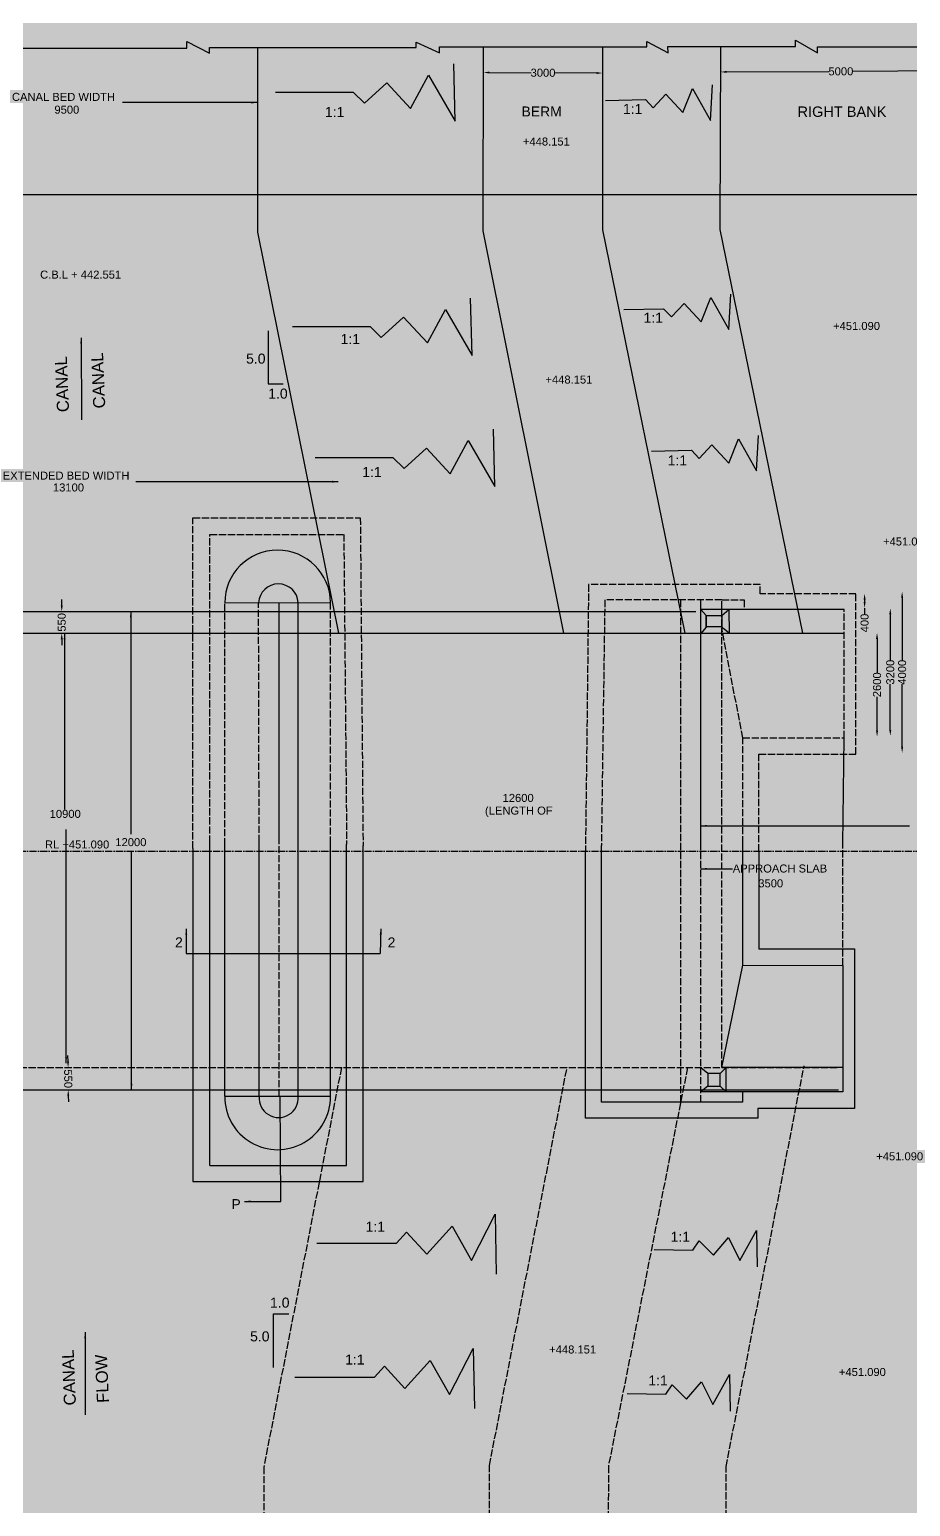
# Model space of a CAD drawing. Header units: millimetres. Extents: x 5124 to 107255, y 2311 to 94108.
# Drawn here: x 48868 to 70886, y 33227 to 70136 of the extents above; entities that cross this region are included whole.
import ezdxf

# ---------------------------------------------------------------- set-up
doc = ezdxf.new("R2010")
doc.units = ezdxf.units.MM
doc.header["$MEASUREMENT"] = 0
doc.linetypes.add('ACAD_ISO02W100', pattern=[15, 12, -3])
doc.linetypes.add('ACAD_ISO10W100', pattern=[18, 12, -3, 0, -3])
for name, color, linetype in [('DIMENSION', 7, 'Continuous'), ('DRAWING', 7, 'Continuous'), ('TEXT', 7, 'Continuous')]:
    doc.layers.add(name, color=color, linetype=linetype)
doc.styles.get("Standard").update_dxf_attribs({"font": 'arial.ttf'})
doc.dimstyles.get("Standard").update_dxf_attribs({"dimtxt": 200, "dimasz": 150, "dimexe": 0.18, "dimexo": 0.0625, "dimgap": 0.09, "dimtad": 0, "dimdec": 0, "dimzin": 0, "dimdsep": 46, "dimtxsty": 'Standard', "dimcen": 0.09, "dimse1": 1, "dimse2": 1, "dimadec": 0, "dimazin": 0, "dimtfac": 1, "dimtdec": 0, "dimtofl": 0, "dimtmove": 0, "dimatfit": 3, "dimfxl": 1, "dimtolj": 1, "dimtzin": 0, "dimarcsym": 0})

# ---------------------------------------------------------------- blocks, each defined once
blk = doc.blocks.new('*D40')
at = {"layer": 'Defpoints', "color": 0, "transparency": 16777216}
for p in [(63189, 69049), (60214, 68984), (63189, 68970)]:
    blk.add_point(p, dxfattribs=at)
at = {"layer": 'DIMENSION', "color": 0, "lineweight": -2, "transparency": 16777216}
for p, q in [((60364, 69061), (61403, 69057)), ((63039, 69049), (62000, 69054))]:
    blk.add_line(p, q, dxfattribs=at)
at = {"layer": 'DIMENSION', "color": 0, "transparency": 16777216}
for points in [[(60364, 69086), (60364, 69036), (60214, 69062)], [(63039, 69074), (63039, 69024), (63189, 69049)]]:
    blk.add_solid(points, dxfattribs=at)
at = {"layer": 'DIMENSION', "color": 0, "transparency": 16777216, "insert": (61702, 69055), "char_height": 200, "attachment_point": 5, "rotation": 359.7445}
blk.add_mtext('\\A1;3000', dxfattribs=at)
blk = doc.blocks.new('*D41')
at = {"layer": 'Defpoints', "color": 0, "transparency": 16777216}
for p in [(66142, 69142), (72152, 69168), (72152, 69103)]:
    blk.add_point(p, dxfattribs=at)
at = {"layer": 'DIMENSION', "color": 0, "lineweight": -2, "transparency": 16777216}
for p, q in [((66292, 69077), (68849, 69088)), ((72002, 69102), (69445, 69091))]:
    blk.add_line(p, q, dxfattribs=at)
at = {"layer": 'DIMENSION', "color": 0, "transparency": 16777216}
for points in [[(66292, 69102), (66292, 69052), (66142, 69076)], [(72002, 69127), (72002, 69077), (72152, 69103)]]:
    blk.add_solid(points, dxfattribs=at)
at = {"layer": 'DIMENSION', "color": 0, "transparency": 16777216, "insert": (69147, 69090), "char_height": 200, "attachment_point": 5, "rotation": 0.2524}
blk.add_mtext('\\A1;5000', dxfattribs=at)
blk = doc.blocks.new('*D59')
at = {"layer": 'Defpoints', "color": 0, "transparency": 16777216}
for p in [(49673, 55592), (49750, 55592), (49750, 55050)]:
    blk.add_point(p, dxfattribs=at)
at = {"layer": 'DIMENSION', "color": 0, "lineweight": -2, "transparency": 16777216}
for p, q in [((49673, 55742), (49673, 55892)), ((49673, 54900), (49673, 54750))]:
    blk.add_line(p, q, dxfattribs=at)
at = {"layer": 'DIMENSION', "color": 0, "transparency": 16777216}
for points in [[(49648, 55742), (49698, 55742), (49673, 55592)], [(49648, 54900), (49698, 54900), (49673, 55050)]]:
    blk.add_solid(points, dxfattribs=at)
at = {"layer": 'DIMENSION', "color": 0, "transparency": 16777216, "insert": (49673, 55321), "char_height": 200, "attachment_point": 5, "rotation": 90}
blk.add_mtext('\\A1;550', dxfattribs=at)
blk = doc.blocks.new('*D60')
at = {"layer": 'Defpoints', "color": 0, "transparency": 16777216}
for p in [(69650, 56039), (69650, 55679), (69740, 55679)]:
    blk.add_point(p, dxfattribs=at)
at = {"layer": 'DIMENSION', "color": 0, "lineweight": -2, "transparency": 16777216}
for p, q in [((69740, 55889), (69740, 55829)), ((69740, 55679), (69740, 55529))]:
    blk.add_line(p, q, dxfattribs=at)
at = {"layer": 'DIMENSION', "color": 0, "transparency": 16777216}
for points in [[(69715, 55889), (69765, 55889), (69740, 56039)], [(69715, 55829), (69765, 55829), (69740, 55679)]]:
    blk.add_solid(points, dxfattribs=at)
at = {"layer": 'DIMENSION', "color": 0, "transparency": 16777216, "insert": (69740, 55304), "char_height": 200, "attachment_point": 5, "rotation": 90}
blk.add_mtext('\\A1;400', dxfattribs=at)
blk = doc.blocks.new('*D61')
at = {"layer": 'Defpoints', "color": 0, "transparency": 16777216}
for p in [(69921, 55058), (70051, 55058), (69921, 52464)]:
    blk.add_point(p, dxfattribs=at)
at = {"layer": 'DIMENSION', "color": 0, "lineweight": -2, "transparency": 16777216}
for p, q in [((70051, 54908), (70051, 54061)), ((70051, 52614), (70051, 53461))]:
    blk.add_line(p, q, dxfattribs=at)
at = {"layer": 'DIMENSION', "color": 0, "transparency": 16777216}
for points in [[(70026, 54908), (70076, 54908), (70051, 55058)], [(70026, 52614), (70076, 52614), (70051, 52464)]]:
    blk.add_solid(points, dxfattribs=at)
at = {"layer": 'DIMENSION', "color": 0, "transparency": 16777216, "insert": (70051, 53761), "char_height": 200, "attachment_point": 5, "rotation": 90}
blk.add_mtext('\\A1;2600', dxfattribs=at)
blk = doc.blocks.new('*D62')
at = {"layer": 'Defpoints', "color": 0, "transparency": 16777216}
for p in [(70332, 55669), (70382, 55669), (70332, 52484)]:
    blk.add_point(p, dxfattribs=at)
at = {"layer": 'DIMENSION', "color": 0, "lineweight": -2, "transparency": 16777216}
for p, q in [((70382, 55519), (70382, 54375)), ((70382, 52634), (70382, 53778))]:
    blk.add_line(p, q, dxfattribs=at)
at = {"layer": 'DIMENSION', "color": 0, "transparency": 16777216}
for points in [[(70357, 55519), (70407, 55519), (70382, 55669)], [(70357, 52634), (70407, 52634), (70382, 52484)]]:
    blk.add_solid(points, dxfattribs=at)
at = {"layer": 'DIMENSION', "color": 0, "transparency": 16777216, "insert": (70382, 54076), "char_height": 200, "attachment_point": 5, "rotation": 90}
blk.add_mtext('\\A1;3200', dxfattribs=at)
blk = doc.blocks.new('*D63')
at = {"layer": 'Defpoints', "color": 0, "transparency": 16777216}
for p in [(70678, 56087), (70714, 56087), (70714, 52062)]:
    blk.add_point(p, dxfattribs=at)
at = {"layer": 'DIMENSION', "color": 0, "lineweight": -2, "transparency": 16777216}
for p, q in [((70678, 55937), (70678, 54377)), ((70678, 52212), (70678, 53772))]:
    blk.add_line(p, q, dxfattribs=at)
at = {"layer": 'DIMENSION', "color": 0, "transparency": 16777216}
for points in [[(70653, 55937), (70703, 55937), (70678, 56087)], [(70653, 52212), (70703, 52212), (70678, 52062)]]:
    blk.add_solid(points, dxfattribs=at)
at = {"layer": 'DIMENSION', "color": 0, "transparency": 16777216, "insert": (70678, 54074), "char_height": 200, "attachment_point": 5, "rotation": 90}
blk.add_mtext('\\A1;4000', dxfattribs=at)
blk = doc.blocks.new('*D124')
at = {"layer": 'Defpoints', "color": 0, "transparency": 16777216}
for p in [(49795, 44193), (49800, 43639), (49835, 43639)]:
    blk.add_point(p, dxfattribs=at)
at = {"layer": 'TEXT', "color": 0, "lineweight": -2, "transparency": 16777216}
for p, q in [((49830, 44344), (49828, 44494)), ((49836, 43489), (49838, 43339))]:
    blk.add_line(p, q, dxfattribs=at)
at = {"layer": 'TEXT', "color": 0, "transparency": 16777216}
for points in [[(49855, 44344), (49805, 44343), (49831, 44194)], [(49861, 43489), (49811, 43489), (49835, 43639)]]:
    blk.add_solid(points, dxfattribs=at)
at = {"layer": 'TEXT', "color": 0, "transparency": 16777216, "insert": (49833, 43916), "char_height": 200, "attachment_point": 5, "rotation": 270.4574}
blk.add_mtext('\\A1;550', dxfattribs=at)

msp = doc.modelspace()

# ---------------------------------------------------------------- hatches: boundary and pattern name
at = {"layer": 'DRAWING'}
h = msp.add_hatch(dxfattribs=at)
h.set_pattern_fill('AR-CONC', color=256, scale=25)
h.set_pattern_definition([(50, (0, 0), (179.31505, -15.68803), [18.75, -206.25]), (355, (0, 0), (-34.68783, 188.04803), [15, -165]), (100.45144, (14.94, -1.3), (144.62721, 172.36), [15.93505, -175.28553]), (46.1842, (0, 50), (266.81033, -41.37982), [28.125, -309.375]), (96.63564, (22.23, 46.55), (233.6655, 243.52965), [23.9026, -262.92844]), (351.18416, (0, 50), (233.6655, 243.52965), [22.5, -247.5]), (21, (25, 37.5), (149.22676, -100.65472), [18.75, -206.25]), (326, (25, 37.5), (60.82883, 181.2875), [15, -165]), (71.45144, (37.44, 29.11), (210.0556, 80.63279), [15.93505, -175.28553]), (37.5, (0, 0), (3.039964, 83.223463), [0, -163, 0, -167.5, 0, -165.625]), (7.5, (0, 0), (65.767384, 98.60293), [0, -95.5, 0, -159.25, 0, -63.125]), (327.5, (-55.75, 0), (133.45561, -5.638718), [0, -62.5, 0, -195, 0, -258.75]), (317.5, (-80.75, 0), (145.79654, 25.02625), [0, -81.25, 0, -129.5, 0, -183.75])])
h.paths.add_polyline_path([(107011.7, 94107.7), (5124.3, 93837.3), (5367.1, 2311.4), (107254.5, 2581.7)])
h.paths.add_polyline_path([(21019.7, 22610), (21019.7, 20785.6), (21759, 20785.6), (21754.4, 20385.8), (22844.3, 17308.5), (21218.5, 17308.5), (21150.4, 17475.9), (21045.7, 17188.3), (20982.9, 17334.7), (19394.6, 17334.7), (20192.7, 20385.8), (20192.7, 21541.3), (14148.7, 21541.3), (14148.7, 21735.7), (14148.7, 22876.4), (19701.7, 22876.4), (19701.7, 24439.3), (20009.6, 24648), (20603.6, 24648), (20906, 24450.3), (20894.6, 22876.4), (20916.1, 21735.7), (20916.1, 20785.6), (21019.7, 20785.6), (21019.7, 24380.7), (21605.5, 24380.7), (21605.5, 24303.4), (26837.7, 24303.4), (26837.7, 22610)], flags=16)
h.paths.add_polyline_path([(21150.4, 17339.9), (21218.5, 17172.6), (22892.5, 17172.6), (23870.9, 14409.9), (24480.7, 14409.9), (24480.7, 13462), (18091.7, 13462), (18091.7, 14409.9), (18629.7, 14409.9), (19359.1, 17198.7), (20982.9, 17198.7), (21045.7, 17052.3)], flags=16)
h.paths.add_polyline_path([(75557.4, 27218.3), (75557.4, 35101.3), (86582.6, 35101.3), (86582.6, 27218.3)], flags=16)
h.paths.add_polyline_path([(42496.5, 74827.2), (42496.5, 75414.7), (42899.6, 75414.7), (42899.6, 76021.1), (43288.5, 76021.1), (43304.2, 76172.2), (43063.8, 76136), (37404.1, 81735.8), (35466.9, 81732.8), (36670.5, 79205.6), (37067.4, 79205.6), (37067.4, 78578.9), (32761.7, 78578.9), (30377.2, 78586.1), (30377.2, 79205.6), (30647.4, 79205.6), (30647.4, 84591.2), (24549.7, 84591.2), (24505.5, 84513.4), (24442.1, 84591.2), (23327.3, 84591.2), (23283.1, 84513.4), (23219.7, 84591.2), (30647.4, 84591.2), (30647.4, 84675.1), (30647.4, 85571.6), (33531.9, 85571.6), (33531.9, 85774.9), (33701.5, 85876.6), (34000, 85869.8), (34149.2, 85774.9), (34150.6, 85660.3), (34468.3, 85660.3), (34468.3, 85609.8), (36237.7, 85609.8), (36237.7, 85650.1), (36422.7, 85650.1), (36422.7, 85609.8), (38240.7, 85609.8), (38240.7, 85650.1), (38425.7, 85650.1), (38425.7, 85609.8), (40211.1, 85609.8), (40211.1, 85650.1), (40396.1, 85650.1), (40396.1, 85609.8), (42214.8, 85609.8), (42214.8, 85650.1), (42399.8, 85650.1), (42399.8, 85609.8), (44242.9, 85609.8), (44242.9, 85636.7), (44852.9, 85636.7), (44852.9, 85609.8), (46606.5, 85609.8), (46606.5, 85650.1), (46791.5, 85650.1), (46791.5, 85609.8), (48612.2, 85609.8), (48612.2, 85650.1), (48797.2, 85650.1), (48797.2, 85609.8), (50612.5, 85609.8), (50612.5, 85650.1), (50797.5, 85650.1), (50797.5, 85609.8), (52623.1, 85609.8), (52623.1, 85650.1), (52808.1, 85650.1), (52808.1, 85609.8), (54668, 85609.8), (54668, 85636.7), (55278, 85636.7), (55278, 85609.8), (57059.2, 85609.8), (57059.2, 85650.1), (57244.2, 85650.1), (57244.2, 85609.8), (59064.4, 85609.8), (59064.4, 85650.1), (59249.4, 85650.1), (59249.4, 85609.8), (61066.1, 85609.8), (61066.1, 85650.1), (61251.1, 85650.1), (61251.1, 85609.8), (63074.8, 85609.8), (63074.8, 85650.1), (63259.8, 85650.1), (63259.8, 85609.8), (65106.9, 85609.8), (65106.9, 85636.7), (65434.4, 85636.7), (65434.4, 85678.8), (65598.7, 85840.4), (65872.9, 85840.4), (66045.2, 85735), (66045.2, 85597.8), (68949.3, 85597.8), (68949.3, 84675.1), (68949.3, 79205.6), (69219.5, 79205.6), (69219.5, 78586.1), (66834.9, 78586.1), (66834.9, 78578.9), (62529.2, 78578.9), (62529.2, 79205.6), (62926.2, 79205.6), (64153.3, 81782.2), (62122.6, 81782.2), (56545, 76172.2), (56280.2, 76172.2), (56297.1, 76021.1), (56704, 76021.1), (56704, 75414.7), (57102.4, 75414.7), (57102.4, 74827.2), (52923.6, 74827.2), (52923.6, 75414.7), (53326.8, 75414.7), (53326.8, 76021.1), (53715.6, 76021.1), (53731.4, 76172.2), (45853.1, 76172.2), (45869.9, 76021.1), (46276.8, 76021.1), (46276.8, 75414.7), (46675.3, 75414.7), (46675.3, 74827.2)], flags=16)
h.paths.add_polyline_path([(44058.8, 76172.2), (44058.8, 77140.8), (40318.6, 80857.7), (44058.8, 80857.7), (44058.8, 83423.8), (44058.8, 83695.6), (34665, 83695.6), (34665, 83532.2), (34505, 83695.6), (33656.8, 83695.6), (33663.4, 83416.7), (33663.4, 82517.9), (31506, 84675.1), (34162.2, 84675.1), (44531.9, 84675.1), (44531.9, 84894), (54961.8, 84894), (54961.8, 84675.1), (65434.4, 84675.1), (68039.4, 84675.1), (65933.3, 82562.7), (65933.3, 83416.7), (65939.9, 83695.6), (65066.6, 83695.6), (64931.6, 83560.5), (64931.6, 83695.6), (57003.7, 83695.6), (55472.8, 83695.6), (55472.8, 83423.8), (55472.8, 80857.7), (59222.6, 80857.7), (56436.1, 78042.2), (55472.8, 77105.7), (55472.8, 76172.2), (54486, 76172.2), (54486, 80857.7), (45045.6, 80857.7), (45045.6, 76160.2), (45033.5, 76172.2)], flags=0)
h.paths.add_polyline_path([(93301.3, 19083.7), (105211.6, 19083.7), (105211.6, 14774.7), (93301.3, 14774.7)], flags=16)
h.paths.add_polyline_path([(97522.9, 17093.5), (97522.9, 17936.2), (103814.9, 17945.8), (103818, 17099.1)], flags=0)
h.paths.add_polyline_path([(94970.6, 34879.1), (104993.1, 34879.1), (104993.1, 20544.9), (94970.6, 20544.9)], flags=16)
h.paths.add_polyline_path([(96480.2, 33227.4), (101795.3, 33232.7), (101818.2, 21277.4), (96514.4, 21270.8)], flags=0)
h.paths.add_polyline_path([(95100.1, 13606.6), (105980.9, 13606.6), (105980.9, 6723.5), (95100.1, 6723.5)], flags=16)
h.paths.add_polyline_path([(103876.6, 8707.7), (103877.3, 8307.4), (97633.3, 8295.6), (97633.3, 8695.6)], flags=0)
h.paths.add_polyline_path([(77347.7, 71608.9), (77347.7, 79604.4), (87808.8, 79604.4), (87808.8, 71608.9)], flags=16)
h.paths.add_polyline_path([(77790.4, 76359.8), (80914.6, 77018.3), (80922.1, 77098.2), (77807.6, 76648.2), (80940.4, 77293.8), (82136.6, 77273.7), (86414.8, 77891.8), (83814.6, 77245.4), (86375.3, 77621.8), (83816.2, 77008.8), (82240.8, 77014)], flags=0)
h.paths.add_polyline_path([(85267, 83446.9), (85267, 87345), (84711.8, 87345), (84647.3, 87223.7), (84570.4, 87345), (85267, 87345), (85267, 83446.9), (86156.7, 83446.9), (86247.7, 83174.2), (86369, 83608.4), (86500.4, 83386.3), (87319.3, 83386.3), (87319.3, 87365.2), (88296.7, 87365.2), (88232.2, 87243.9), (88155.3, 87365.2), (87319.3, 87365.2), (87319.3, 83386.3), (86500.4, 83386.3), (86369, 83608.4), (86247.7, 83174.2), (86156.7, 83446.9)], flags=16)
h.paths.add_polyline_path([(20899.3, 22625.6), (14148.7, 22625.6), (14148.7, 21735.7), (20192.7, 21735.7), (20916.1, 21735.7)], flags=0)
h = msp.add_hatch(dxfattribs=at)
h.set_pattern_fill('AR-CONC', color=256, scale=25, style=0)
h.set_pattern_definition([(50, (10388.21, 0), (179.31505, -15.68803), [18.75, -206.25]), (355, (10388.21, 0), (-34.68783, 188.04803), [15, -165]), (100.4514, (10403.15, -1.3), (144.62735, 172.3599), [15.93505, -175.28553]), (46.1842, (10388.2, 50), (266.81026, -41.37975), [28.125, -309.375]), (96.6356, (10410.44, 46.55), (233.6657, 243.5295), [23.9026, -262.9282]), (351.1842, (10388.2, 50), (233.6655, 243.5297), [22.5, -247.5]), (21, (10413.21, 37.5), (149.22676, -100.65472), [18.75, -206.25]), (326, (10413.21, 37.5), (60.82883, 181.2875), [15, -165]), (71.4514, (10425.65, 29.11), (210.05566, 80.63262), [15.93505, -175.28553]), (37.5, (10388.21, 0), (3.039964, 83.223463), [0, -163, 0, -167.5, 0, -165.625]), (7.5, (10388.21, 0), (65.76738, 98.60293), [0, -95.5, 0, -159.25, 0, -63.125]), (327.5, (10332.46, 0), (133.45561, -5.63872), [0, -62.5, 0, -195, 0, -258.75]), (317.5, (10307.46, 0), (145.79654, 25.02625), [0, -81.25, 0, -129.5, 0, -183.75])])
h.paths.add_polyline_path([(56389.4, 49601.5), (55584.2, 49601.5), (55584.2, 44193.3), (56389.4, 44193.3)])
h.paths.add_polyline_path([(55584.2, 49601.5), (55104, 49601.5), (55104, 44193.3), (55584.2, 44193.3)])
h.paths.add_polyline_path([(55104, 49601.5), (54607.2, 49601.5), (54607.2, 44193.3), (55104, 44193.3)])
h.paths.add_polyline_path([(54607.2, 49601.5), (53746.7, 49601.5), (53746.7, 44193.3), (54607.2, 44193.3)])
h.paths.add_polyline_path([(54607.2, 44193.3), (53746.7, 44193.3), (53746.7, 43638.7), (54607.2, 43638.7)])
h.paths.add_polyline_path([(54607.2, 43476.3), (53746.7, 43476.3, 1.0089978), (56389.4, 43476.3), (55584.2, 43476.3, -1.0859172)])
h.paths.add_polyline_path([(55104, 44193.3), (54607.2, 44193.3), (54607.2, 43638.7), (55104, 43638.7)])
h.paths.add_polyline_path([(55584.2, 44193.3), (55104, 44193.3), (55104, 43638.7), (55584.2, 43638.7)])
h.paths.add_polyline_path([(55584.2, 43476.3), (54607.2, 43476.3, 1.0859172)], flags=17)
h.paths.add_polyline_path([(56389.4, 44193.3), (55584.2, 44193.3), (55584.2, 43638.7), (56389.4, 43638.7)])
h = msp.add_hatch(dxfattribs=at)
h.set_pattern_fill('AR-CONC', color=256, scale=25, style=0)
h.set_pattern_definition([(50, (0, 0), (179.31505, -15.68803), [18.75, -206.25]), (355, (0, 0), (-34.68783, 188.04803), [15, -165]), (100.4514, (14.94, -1.3), (144.62735, 172.3599), [15.93505, -175.28553]), (46.1842, (0, 50), (266.81026, -41.37975), [28.125, -309.375]), (96.6356, (22.23, 46.55), (233.6657, 243.5295), [23.9026, -262.92825]), (351.1842, (0, 50), (233.6655, 243.52965), [22.5, -247.5]), (21, (25, 37.5), (149.22676, -100.65472), [18.75, -206.25]), (326, (25, 37.5), (60.82883, 181.2875), [15, -165]), (71.4514, (37.44, 29.11), (210.05566, 80.63262), [15.93505, -175.28553]), (37.5, (0, 0), (3.039964, 83.223463), [0, -163, 0, -167.5, 0, -165.625]), (7.5, (0, 0), (65.76738, 98.60293), [0, -95.5, 0, -159.25, 0, -63.125]), (327.5, (-55.75, 0), (133.45561, -5.63872), [0, -62.5, 0, -195, 0, -258.75]), (317.5, (-80.75, 0), (145.79654, 25.02625), [0, -81.25, 0, -129.5, 0, -183.75])])
h.paths.add_polyline_path([(69198.8, 46747.3), (66692.9, 46755.8), (66174.8, 44193.3), (69198.8, 44193.3)])
h.paths.add_polyline_path([(65144.6, 49601.5), (63160.2, 49601.5), (63160.2, 44193.3), (65144.6, 44193.3)])
h.paths.add_polyline_path([(65144.6, 43638.7), (63160.2, 43638.7), (63160.2, 43327.3), (65141.6, 43327.3), (65144.6, 43342.7)])
h.paths.add_polyline_path([(65144.6, 44193.3), (63160.2, 44193.3), (63160.2, 43638.7), (65144.6, 43638.7)])
h.paths.add_polyline_path([(65645.3, 43638.7), (65203.4, 43638.7), (65144.6, 43342.7), (65144.6, 43327.3), (65645.3, 43327.3)])
h.paths.add_polyline_path([(65825, 44050.1), (66128.7, 44050.1), (66277.3, 44193.3), (66174.8, 44193.3), (66174.8, 49601.5), (65144.6, 49601.5), (65144.6, 43638.7), (65706.8, 43638.7), (65825, 43729)])
h.paths.add_polyline_path([(68218.2, 44193.3), (66277.3, 44193.3), (66281.3, 43638.7), (68110.2, 43638.7)])
h.paths.add_polyline_path([(69198.8, 44193.3), (68218.2, 44193.3), (68100.6, 43588.9), (69198.8, 43588.9)])
h.paths.add_polyline_path([(66174.8, 49601.5), (65645.3, 49601.5), (65645.3, 44193.3), (66174.8, 44193.3)], flags=17)

# ---------------------------------------------------------------- linework, layer by layer
for points in [[(47688, 69671.9), (52800.5, 69671.9), (52800.5, 69837.5), (53368.4, 69543), (53368.4, 69686.7), (58535.7, 69686.7), (58535.7, 69823.3), (59110.8, 69550.4), (59110.8, 69701.2), (64293.8, 69701.2), (64293.8, 69837.7), (64833.1, 69557.6), (64818.7, 69715.6), (68008.7, 69715.6), (68008.7, 69866.1), (68562.3, 69550.2), (68562.3, 69701), (72894.1, 69701)], [(54564.2, 69686.7), (54564.2, 65072.3), (56592.1, 55049.9)], [(62219.7, 55049.9), (60203.7, 65102.6), (60215.7, 69701.2)], [(63188.8, 69701.2), (63188.8, 65133), (65245, 55049.9)], [(68194.1, 55049.9), (66131.3, 65139.3), (66143.4, 69715.6)], [(55017.6, 68572.1), (56959.4, 68572.1), (57238.6, 68293.3), (57796.9, 68802.4), (58391.6, 68159.9), (58840.6, 68996.4), (59508.1, 67844.7), (59471.7, 69275.2)], [(63267.7, 68362.8), (64263.4, 68387), (64457.6, 68180.8), (64773.3, 68520.4), (65198.3, 68059.5), (65441.1, 68666), (65890.4, 67865.5), (65939, 68750.9)], [(24831.8, 66009), (73041.7, 66009)], [(63721.4, 63135.7), (64717.1, 63159.9), (64911.4, 62953.7), (65227.1, 63293.3), (65652, 62832.4), (65894.9, 63438.9), (66344.1, 62638.4), (66392.7, 63523.8)], [(55438.4, 62717), (57380.3, 62717), (57659.4, 62438.2), (58217.7, 62947.3), (58812.4, 62304.8), (59261.5, 63141.3), (59929, 61989.6), (59892.6, 63420.1)], [(56009.6, 59444.1), (57951.4, 59444.1), (58230.6, 59165.3), (58788.8, 59674.5), (59383.5, 59032), (59832.6, 59868.4), (60500.1, 58716.8), (60463.7, 60147.3)], [(64417.1, 59600.6), (65412.8, 59624.8), (65607.1, 59418.6), (65922.8, 59758.2), (66347.7, 59297.4), (66590.6, 59903.8), (67039.8, 59103.3), (67088.4, 59988.7)], [(53746.7, 55810.2), (56390.3, 55815.1)], [(55584.2, 49849.5), (55584.2, 55813.6)], [(65645.3, 49726.9), (65645.3, 55880.2)], [(34298.5, 55592.2), (65521.5, 55592.2)], [(69226.7, 55643.3), (65645.3, 55643.3)], [(65645.3, 55643.3), (65780.9, 55488.7), (65780.9, 55201.7), (65645.3, 55040.7)], [(66167.5, 55488.7), (66345.2, 55643.3), (66351.7, 55049.9), (66154.4, 55205.7)], [(30720.1, 55049.9), (69226.7, 55049.9)], [(69198.8, 49770.5), (69226.7, 52433)], [(54607.2, 43476.3), (54607.2, 49832.9)], [(55584.2, 43476.3), (55584.2, 49849.5)], [(52953.3, 49670.8), (52953.3, 41345.8), (57204.3, 41345.8), (57204.3, 49744.1)], [(53375.1, 41745.3), (53375.1, 49818.3)], [(53375.1, 41745.3), (56794.4, 41745.3), (56794.4, 49778.3)], [(53746.7, 43476.3), (56389.4, 43476.3), (56389.4, 49791.6)], [(53746.7, 43476.3), (53746.7, 49750.2)], [(67096.5, 49601.5), (67096.5, 47165.5), (69487.1, 47165.5), (69487.1, 43172.3), (67075.3, 43172.3), (67075.3, 42930.9), (62762.2, 42930.9), (62762.2, 49599.3)], [(66689, 43588.9), (66689, 43327.3), (63160.2, 43327.3), (63160.2, 49742.7)], [(66692.9, 46755.8), (66692.9, 49799.1)], [(69198.8, 46747.3), (69198.8, 44193.3), (66174.8, 44193.3), (66692.9, 46755.8), (69198.8, 46747.3)], [(65825, 44050.1), (65645.3, 44189.6)], [(69198.8, 44193.3), (69198.8, 43588.9), (65672, 43588.9)], [(66128.7, 43729), (66281.7, 43588.9), (66277.3, 44193.3), (66128.7, 44050.1)], [(34298.5, 43638.7), (69089.2, 43638.7)], [(65825, 43729), (65645.3, 43591.7)], [(56050.7, 39808.5), (58041.3, 39808.5), (58287.7, 40084.1), (58800.1, 39532.9), (59430.8, 40231.8), (59913.6, 39375.4), (60504.9, 40527.1), (60534.5, 39030.9)], [(64480.6, 39651.9), (65443, 39635.6), (65606.2, 39863.7), (65965, 39505.3), (66340.2, 39945.2), (66617.5, 39374.9), (67041.6, 40124.4), (67057.9, 39212)], [(55502.4, 36453.8), (57493, 36453.8), (57739.3, 36729.4), (58251.8, 36178.2), (58882.5, 36877.1), (59365.3, 36020.7), (59956.6, 37172.4), (59986.2, 35676.2)], [(63806.3, 36050.9), (64768.7, 36034.6), (64931.8, 36262.7), (65290.7, 35904.2), (65665.9, 36344.1), (65943.2, 35773.9), (66367.3, 36523.4), (66383.6, 35610.9)]]:
    msp.add_lwpolyline(points, dxfattribs=at)
at = {"layer": 'DRAWING', "linetype": 'ACAD_ISO02W100', "ltscale": 15}
for points in [[(52953.3, 49670.8), (52953.3, 57936.5), (57135.5, 57936.5), (57204.3, 49744.1)], [(53375.1, 49818.3), (53375.1, 57518.8), (56722.4, 57518.8), (56794.4, 49778.3)], [(67096.5, 49601.5), (67096.5, 52024), (69523.4, 52024), (69523.4, 56035), (67133.3, 56035), (67133.3, 56265.8), (62841.9, 56265.8), (62762.2, 49599.3)], [(53746.7, 49750.2), (53746.7, 55810.2)], [(54607.2, 49832.9), (54592.3, 55811.8)], [(56389.4, 49791.6), (56390.3, 55815.1)], [(66174.8, 55880.2), (63246.9, 55880.2), (63160.2, 49742.7)], [(65144.6, 43327.3), (65144.6, 55880.2)], [(66174.8, 44193.3), (66174.8, 55880.2), (66732.2, 55880.2), (66732.2, 55640.6)], [(66692.9, 49799.1), (66692.9, 52433), (69226.7, 52433), (69226.7, 55643.3)], [(66692.9, 52433), (66174.8, 55172.9)], [(69198.8, 46747.3), (69198.8, 49770.5)], [(33769.1, 44193.3), (69075.3, 44193.3)], [(56663, 44193.3), (54723.5, 34212.8), (54713.9, 29576.4)], [(60364, 29584.1), (60364, 34253.9), (62302.3, 44193.3)], [(65313.5, 44193.3), (63336.2, 34234.6), (63326.7, 29584.1)], [(66278, 29576.7), (66278, 34224.9), (68226.9, 44238)]]:
    msp.add_lwpolyline(points, dxfattribs=at)
at = {"layer": 'DRAWING', "lineweight": 30}
msp.add_lwpolyline([(55104, 49915.6), (55104, 55812.7)], dxfattribs=at)
at = {"layer": 'DRAWING'}
for points in [[(65780.9, 55488.7), (66167.5, 55488.7), (66167.5, 55205.7), (65780.9, 55205.7)], [(66128.7, 44050.1), (65825, 44050.1), (65825, 43729), (66128.7, 43729)]]:
    msp.add_lwpolyline(points, close=True, dxfattribs=at)
at = {"layer": 'DRAWING', "linetype": 'ACAD_ISO02W100', "lineweight": 30, "ltscale": 15}
for points in [[(55104, 43476.3), (55104, 49915.6)], [(65645.3, 43327.3), (65645.3, 49726.9)]]:
    msp.add_lwpolyline(points, dxfattribs=at)
at = {"layer": 'DRAWING', "linetype": 'ACAD_ISO10W100', "ltscale": 15}
msp.add_lwpolyline([(11591, 49601.5), (87827.4, 49601.5)], dxfattribs=at)
at = {"layer": 'DRAWING'}
for centre, radius, start, end in [((55068.5, 55805), 1321.8, 0.43752, 179.77213), ((55088.3, 55784.5), 496.7, 3.35358, 176.85607), ((55068.1, 43464.5), 1321.4, 179.48678, 0.51322), ((55095.7, 43436), 490.1, 175.28274, 4.71726)]:
    msp.add_arc(centre, radius, start, end, dxfattribs=at)
at = {"layer": 'TEXT'}
for points in [[(54836.4, 62603.8), (54836.4, 61280), (55209.5, 61280)], [(54966.5, 36701.8), (54966.5, 38036.6), (55352.9, 38036.6)]]:
    msp.add_lwpolyline(points, dxfattribs=at)

# ---------------------------------------------------------------- texts
for s, height, p in [('CANAL BED WIDTH', 200, (48428.3, 68352.6)), ('9500', 200, (49489.8, 68033.2)), ('1:1', 250, (56250.1, 67949.5)), ('BERM', 250, (61163.1, 67963.2)), ('1:1', 250, (63701, 68026.4)), ('RIGHT BANK', 260, (68063.7, 67952.8)), ('+448.151', 200, (61200, 67237.4)), ('C.B.L + 442.551', 200, (49131.8, 63911)), ('1:1', 250, (64213.3, 62808.5)), ('+451.090', 200, (68951.9, 62628)), ('1:1', 250, (56641.9, 62275)), ('5.0', 250, (54280.8, 61786.6)), ('+448.151', 200, (61762.8, 61288.6)), ('1.0', 250, (54834.1, 60912.6)), ('1:1', 250, (64818.1, 59244.3)), ('EXTENDED BED WIDTH', 200, (48198.2, 58888.6)), ('1:1', 250, (57181.8, 58951.8)), ('13100', 200, (49452.8, 58591.7)), ('+451.090', 200, (70201.3, 57241.6)), ('12600', 200, (60692, 50833.6)), ('10900', 200, (49371.5, 50434.9)), ('(LENGTH OF', 200, (60251.9, 50516.5)), ('RL +451.090', 200, (49253.4, 49670)), ('12000', 200, (51012.8, 49727.9)), ('APPROACH SLAB', 200, (66444.7, 49069.5)), ('3500', 200, (67082.9, 48698.8)), ('2', 250, (52504.6, 47200)), ('2', 250, (57818.1, 47196.7)), ('+451.090', 200, (70030.6, 41877.4)), ('P', 250, (53913.3, 40656.4)), ('1:1', 250, (57268, 40092.9)), ('1:1', 250, (64890.2, 39841.2)), ('1.0', 250, (54879.9, 38196.2)), ('5.0', 250, (54380.8, 37351.9)), ('1:1', 250, (56755.5, 36772.9)), ('+448.151', 200, (61856.3, 37049.3)), ('+451.090', 200, (69097.8, 36486.9)), ('1:1', 250, (64335, 36250.4))]:
    msp.add_text(s, height=height, dxfattribs=at).set_placement(p)
for s, p in [('CANAL', (50761.8, 60673.3)), ('CANAL', (49856.2, 60579)), ('CANAL', (50028.4, 35756.6)), ('FLOW', (50853.3, 35820.3))]:
    msp.add_text(s, height=300, rotation=92.35472, dxfattribs=at).set_placement(p)

# ---------------------------------------------------------------- dimensions: what is measured, and where the dimension line sits
at = {"layer": 'DIMENSION'}
for p1, p2, distance, text, picture, middle in [((60213.8, 68983.7), (63188.8, 68970.5), 78.3, '3000', '*D40', (61701.7, 69055.4)), ((66141.9, 69141.7), (72151.7, 69168.2), -65.4, '5000', '*D41', (69147.1, 69089.6)), ((49750, 55049.9), (49750, 55592.2), 77.5, '550', '*D59', (49672.6, 55321)), ((69649.9, 56039.3), (69649.9, 55678.8), 90.2, '400', '*D60', (69740.1, 55304.1)), ((70713.6, 52061.5), (70713.6, 56087.4), 36.1, '4000', '*D63', (70677.5, 54074.5)), ((70331.6, 52484.1), (70331.6, 55668.8), -50.1, '3200', '*D62', (70381.7, 54076.5)), ((69920.6, 52464.1), (69920.6, 55057.9), -130.3, '2600', '*D61', (70050.9, 53761))]:
    dim = msp.add_aligned_dim(p1=p1, p2=p2, distance=distance, text=text, dimstyle='Standard', dxfattribs=at)
    dim.commit()
    dim.dimension.update_dxf_attribs({"geometry": picture, "text_midpoint": middle})
at = {"layer": 'TEXT'}
dim = msp.add_aligned_dim(p1=(49795.1, 44193.3), p2=(49799.6, 43638.7), distance=35.6, text='550', dimstyle='Standard', dxfattribs=at)
dim.commit()
dim.dimension.update_dxf_attribs({"geometry": '*D124', "text_midpoint": (49833, 43916.3)})

# ---------------------------------------------------------------- leaders
at = {"layer": 'DIMENSION'}
for points in [[(54564.2, 68310.7), (51191.5, 68310.7)], [(56585.4, 58835.2), (51523.7, 58835.2)], [(51398.6, 55592.2), (51398.6, 50025.5)], [(49744.4, 55049.9), (49744.4, 50642.4)], [(65645.3, 50235.7), (70865.4, 50235.7)], [(49781, 44303.6), (49781, 50141.7)], [(51415.8, 43638.7), (51415.8, 49601.5)], [(52784.8, 47662.9), (52784.8, 47047), (57630.7, 47047)], [(57648.1, 47662.9), (57630.7, 47047)]]:
    msp.add_leader(points, dimstyle='Standard', override={"dimgap": 0.09, "dimtad": 0}, dxfattribs=at)
at = {"layer": 'TEXT'}
for points in [[(50157.1, 62432.1), (50170.6, 60383.4)], [(65645.3, 49161.1), (66436.6, 49161.1)], [(54245, 40848.9), (55148.7, 40848.9), (55132.5, 43476.3)], [(50259.1, 37581.2), (50259.1, 35514.9)]]:
    msp.add_leader(points, dimstyle='Standard', override={"dimgap": 0.09, "dimtad": 0}, dxfattribs=at)

doc.saveas('drawing.dxf')
